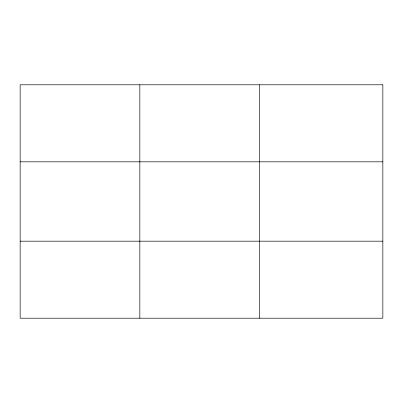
<?xml version="1.0" encoding="UTF-8"?>
<svg xmlns="http://www.w3.org/2000/svg" width="403" height="403" viewBox="0 0 403 403"><rect width="100%" height="100%" fill="white"/><g stroke="black" fill="none" stroke-linecap="round" stroke-linejoin="round"><path stroke-width="0.6" d="M139.841 84.791L139.841 318.209M259.532 84.791L259.532 318.209M20.15 161.82L382.85 161.82M20.15 241.18L382.85 241.18M382.85 84.791L382.85 318.209L20.15 318.209L20.15 84.791L382.85 84.791"/></g></svg>
